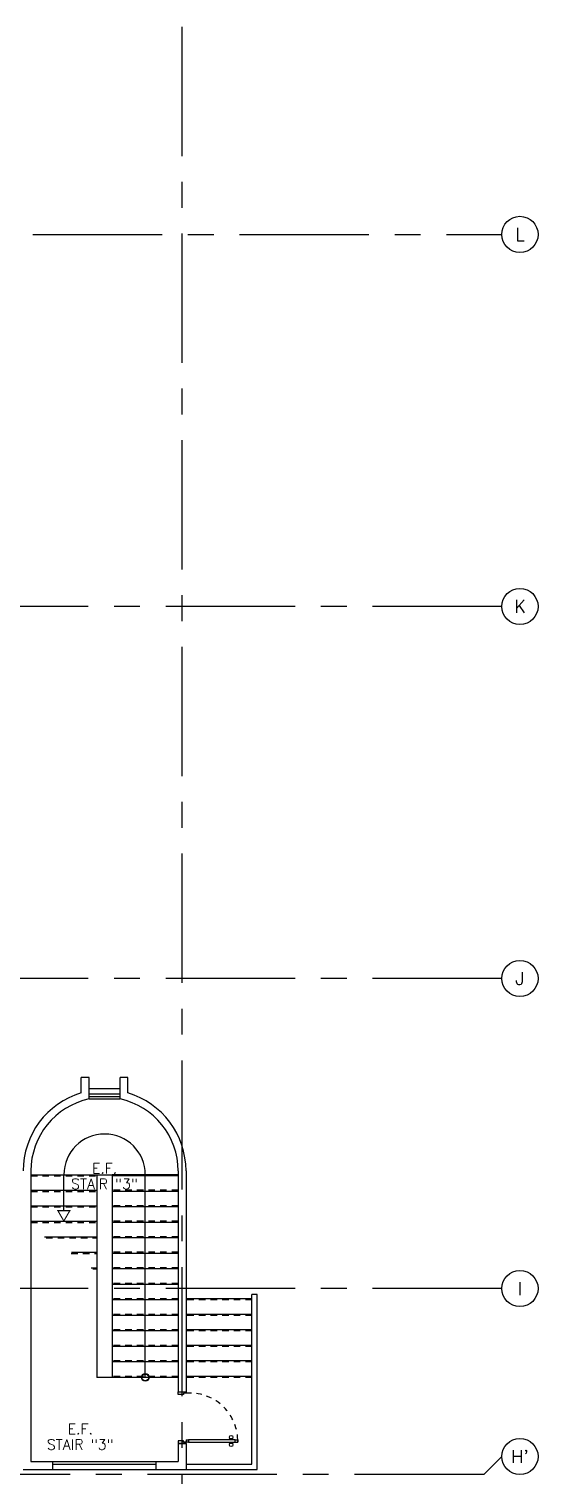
# Model space of a CAD drawing. Extents: x 417877.3 to 417955.8, y 43396.6 to 43486.9.
# Drawn here: x 417945.97 to 417955.81, y 43443.17 to 43471.16 of the extents above; entities that cross this region are included whole.
import ezdxf
from ezdxf.enums import TextEntityAlignment as Align

# ---------------------------------------------------------------- set-up
doc = ezdxf.new("R2010")
doc.units = 0
doc.header["$MEASUREMENT"] = 0
for name, pattern in [('CENTERX2', [4, 2.5, -0.5, 0.5, -0.5]), ('HIDDEN', [0.375, 0.25, -0.125]), ('HIDDEN2', [0.1875, 0.125, -0.0625])]:
    doc.linetypes.add(name, pattern=pattern)
for name, color, linetype in [('AX-CR', 7, 'CONTINUOUS'), ('AX-TXT', 2, 'CONTINUOUS'), ('AXES', 11, 'CENTERX2'), ('DOOR', 11, 'CONTINUOUS'), ('Handrail', 11, 'CONTINUOUS'), ('RM-NAME', 11, 'CONTINUOUS'), ('ROOF', 7, 'CONTINUOUS'), ('STR', 11, 'CONTINUOUS'), ('WALL', 11, 'CONTINUOUS'), ('WIN', 11, 'CONTINUOUS')]:
    doc.layers.add(name, color=color, linetype=linetype)
doc.styles.add('ROMANS', font='ROMANS.shx', dxfattribs={"width": 0.6})

# ---------------------------------------------------------------- blocks, each defined once
blk = doc.blocks.new('AXR')
at = {"layer": 'AX-CR'}
blk.add_circle((350, 0), 350, dxfattribs=at)
at = {"layer": 'AX-TXT', "style": 'ROMANS'}
blk.add_attdef('AX', text='', height=250, dxfattribs=at).set_placement((350, 0), align=Align.MIDDLE)
blk = doc.blocks.new('STL-DR')
at = {"layer": 'DOOR', "color": 0, "linetype": 'ByBlock'}
for p, q in [((50, 0), (0, 0)), ((0, -150), (0, 0)), ((50, -100), (50, 0)), ((0, -150), (25, -150)), ((25, -100), (50, -100)), ((25, -150), (25, -100)), ((75, -150), (25, -150)), ((25, -200), (25, -150)), ((75, -200), (25, -200)), ((75, -150), (75, -200)), ((950, -100), (950, 0)), ((950, 0), (1000, 0)), ((975, -100), (950, -100)), ((975, -150), (975, -100)), ((1000, -150), (975, -150)), ((1000, 0), (1000, -150)), ((18, -990), (9, -990)), ((9, -1055), (9, -990)), ((18, -1055), (9, -1055)), ((18, -978), (18, -1068)), ((25, -978), (18, -978)), ((18, -1055), (18, -990)), ((25, -1068), (18, -1068)), ((25, -1100), (75, -1100)), ((25, -1100), (25, -1150)), ((75, -978), (82, -978)), ((75, -1068), (82, -1068)), ((75, -1100), (75, -1150)), ((82, -978), (82, -1068)), ((82, -990), (91, -990)), ((82, -1055), (82, -990)), ((82, -1055), (91, -1055)), ((91, -1055), (91, -990)), ((25, -1150), (75, -1150)), ((75, -1150), (25, -1150))]:
    blk.add_line(p, q, dxfattribs=at)
at = {"layer": 'DOOR', "linetype": 'ByBlock'}
for p, q in [((25, -200), (25, -1100)), ((75, -1100), (75, -200))]:
    blk.add_line(p, q, dxfattribs=at)
at = {"layer": 'DOOR', "color": 0, "linetype": 'ByBlock'}
for centre in [(-24, -1023), (124, -1023)]:
    blk.add_circle(centre, 32.4, dxfattribs=at)
at = {"layer": 'DOOR', "linetype": 'HIDDEN', "ltscale": 0.5}
blk.add_arc((50, -223), 928, 271.544, 4.4816, dxfattribs=at)
at = {"layer": 'WALL'}
for p, q in [((0, 0), (0, -150)), ((0, 0), (0, -150)), ((1000, 0), (1000, -150))]:
    blk.add_line(p, q, dxfattribs=at)

msp = doc.modelspace()

# ---------------------------------------------------------------- linework, layer by layer
at = {"layer": 'AXES'}
for p, q in [((417948.928, 43408.695), (417948.928, 43486.234)), ((417955.111, 43459.979), (417885.288, 43459.979)), ((417955.111, 43452.779), (417885.288, 43452.779)), ((417955.111, 43446.779), (417885.288, 43446.779)), ((417954.761, 43443.179), (417955.111, 43443.529)), ((417954.761, 43443.179), (417885.288, 43443.179))]:
    msp.add_line(p, q, dxfattribs=at)
at = {"layer": 'AXES', "color": 11}
msp.add_line((417878.039, 43467.179), (417955.107, 43467.179), dxfattribs=at)
at = {"layer": 'Handrail'}
for p, q in [((417950.278, 43443.379), (417950.278, 43446.664)), ((417950.378, 43446.664), (417950.278, 43446.664)), ((417950.378, 43443.279), (417950.378, 43446.664)), ((417949.003, 43443.379), (417950.278, 43443.379)), ((417949.003, 43443.279), (417950.378, 43443.279))]:
    msp.add_line(p, q, dxfattribs=at)
at = {"layer": 'ROOF'}
for p, q in [((417947.278, 43448.98), (417947.278, 43445.06)), ((417947.278, 43448.98), (417947.578, 43448.98)), ((417947.578, 43448.98), (417947.578, 43445.06)), ((417947.578, 43445.06), (417947.278, 43445.06))]:
    msp.add_line(p, q, dxfattribs=at)
at = {"layer": 'STR'}
for p, q in [((417946.003, 43448.98), (417947.278, 43448.98)), ((417946.64, 43448.286), (417946.64, 43448.982)), ((417948.853, 43448.98), (417947.578, 43448.98)), ((417948.853, 43448.96), (417947.578, 43448.96)), ((417948.215, 43445.06), (417948.215, 43448.982)), ((417946.003, 43448.68), (417947.278, 43448.68)), ((417948.853, 43448.66), (417947.578, 43448.66)), ((417946.003, 43448.38), (417947.278, 43448.38)), ((417948.853, 43448.36), (417947.578, 43448.36)), ((417946.003, 43448.08), (417947.278, 43448.08)), ((417948.853, 43448.06), (417947.578, 43448.06)), ((417946.268, 43447.78), (417947.278, 43447.78)), ((417948.853, 43447.76), (417947.578, 43447.76)), ((417946.788, 43447.48), (417947.278, 43447.48)), ((417948.853, 43447.46), (417947.578, 43447.46)), ((417947.166, 43447.18), (417947.278, 43447.18)), ((417947.198, 43447.16), (417947.278, 43447.16)), ((417948.853, 43447.16), (417947.578, 43447.16)), ((417948.853, 43446.86), (417947.578, 43446.86)), ((417950.278, 43446.58), (417949.003, 43446.58)), ((417948.853, 43446.56), (417947.578, 43446.56)), ((417948.853, 43446.26), (417947.578, 43446.26)), ((417950.278, 43446.28), (417949.003, 43446.28)), ((417948.853, 43445.96), (417947.578, 43445.96)), ((417950.278, 43445.98), (417949.003, 43445.98)), ((417948.853, 43445.66), (417947.578, 43445.66)), ((417950.278, 43445.68), (417949.003, 43445.68)), ((417948.853, 43445.36), (417947.578, 43445.36)), ((417950.278, 43445.38), (417949.003, 43445.38)), ((417948.853, 43445.06), (417947.578, 43445.06)), ((417950.278, 43445.08), (417949.003, 43445.08))]:
    msp.add_line(p, q, dxfattribs=at)
at = {"layer": 'STR', "linetype": 'HIDDEN2'}
for p, q in [((417946.003, 43448.96), (417947.278, 43448.96)), ((417948.853, 43448.98), (417947.578, 43448.98)), ((417948.853, 43448.96), (417947.578, 43448.96)), ((417946.003, 43448.66), (417947.278, 43448.66)), ((417948.853, 43448.68), (417947.578, 43448.68)), ((417946.003, 43448.36), (417947.278, 43448.36)), ((417948.853, 43448.38), (417947.578, 43448.38)), ((417946.003, 43448.06), (417947.278, 43448.06)), ((417948.853, 43448.08), (417947.578, 43448.08)), ((417946.297, 43447.76), (417947.278, 43447.76)), ((417948.853, 43447.78), (417947.578, 43447.78)), ((417946.784, 43447.46), (417947.278, 43447.46)), ((417948.853, 43447.48), (417947.578, 43447.48)), ((417947.166, 43447.18), (417947.278, 43447.18)), ((417947.198, 43447.16), (417947.278, 43447.16)), ((417948.853, 43447.18), (417947.578, 43447.18)), ((417948.853, 43446.88), (417947.578, 43446.88)), ((417948.853, 43446.58), (417947.578, 43446.58)), ((417950.278, 43446.56), (417949.003, 43446.56)), ((417948.853, 43446.28), (417947.578, 43446.28)), ((417950.278, 43446.26), (417949.003, 43446.26)), ((417948.853, 43445.98), (417947.578, 43445.98)), ((417950.278, 43445.96), (417949.003, 43445.96)), ((417948.853, 43445.68), (417947.578, 43445.68)), ((417950.278, 43445.66), (417949.003, 43445.66)), ((417948.853, 43445.38), (417947.578, 43445.38)), ((417950.278, 43445.36), (417949.003, 43445.36)), ((417948.853, 43445.08), (417947.578, 43445.08)), ((417950.278, 43445.06), (417949.003, 43445.06))]:
    msp.add_line(p, q, dxfattribs=at)
at = {"layer": 'STR', "const_width": 0.0215}
msp.add_lwpolyline([(417946.756, 43448.286), (417946.525, 43448.286), (417946.64, 43448.086)], close=True, dxfattribs=at)
at = {"layer": 'STR'}
for radius in [0.075, 0.065]:
    msp.add_circle((417948.215, 43445.06), radius, dxfattribs=at)
msp.add_arc((417947.428, 43448.982), 0.787, 0, 180, dxfattribs=at)
at = {"layer": 'WALL'}
for p, q in [((417946.978, 43450.564), (417946.978, 43450.864)), ((417947.128, 43450.864), (417946.978, 43450.864)), ((417947.128, 43450.448), (417947.128, 43450.864)), ((417947.728, 43450.448), (417947.728, 43450.864)), ((417947.878, 43450.864), (417947.728, 43450.864)), ((417947.878, 43450.564), (417947.878, 43450.864)), ((417946.003, 43449.055), (417946.003, 43443.429)), ((417948.853, 43449.055), (417948.853, 43444.779)), ((417949.003, 43449.055), (417949.003, 43444.779)), ((417948.853, 43443.779), (417948.853, 43443.429)), ((417949.003, 43443.779), (417949.003, 43443.279)), ((417945.853, 43443.279), (417946.428, 43443.279)), ((417946.003, 43443.429), (417946.428, 43443.429)), ((417946.428, 43443.279), (417946.428, 43443.429)), ((417948.428, 43443.279), (417948.428, 43443.429)), ((417948.428, 43443.429), (417948.853, 43443.429)), ((417948.428, 43443.279), (417949.003, 43443.279))]:
    msp.add_line(p, q, dxfattribs=at)
for radius, start, end in [(1.575, 106.6016, 180), (1.575, 360, 73.3984), (1.425, 102.1532, 180), (1.425, 360, 77.8468)]:
    msp.add_arc((417947.428, 43449.055), radius, start, end, dxfattribs=at)
at = {"layer": 'WIN'}
for p, q in [((417947.128, 43450.648), (417947.728, 43450.648)), ((417947.128, 43450.548), (417947.728, 43450.548)), ((417947.128, 43450.498), (417947.728, 43450.498)), ((417947.128, 43450.448), (417947.728, 43450.448)), ((417946.428, 43443.429), (417948.428, 43443.429)), ((417946.428, 43443.379), (417948.428, 43443.379)), ((417946.428, 43443.279), (417948.428, 43443.279))]:
    msp.add_line(p, q, dxfattribs=at)

# ---------------------------------------------------------------- block references
at = {"layer": 'AXES', "xscale": 0.0009999871253967285, "yscale": 0.001000002026557922, "zscale": 0.001}
for p, values in [((417955.111, 43467.179), {'AX': 'L'}), ((417955.111, 43459.979), {'AX': 'K'}), ((417955.111, 43452.779), {'AX': 'J'}), ((417955.111, 43446.779), {'AX': 'I'}), ((417955.111, 43443.529), {'AX': "H'"})]:
    msp.add_blockref('AXR', p, dxfattribs=at).add_auto_attribs(values)
at = {"layer": 'ROOF', "xscale": 0.001000002026557922, "yscale": 0.001000002026557922, "zscale": 0.001, "rotation": 90}
msp.add_blockref('STL-DR', (417948.853, 43443.779), dxfattribs=at)

# ---------------------------------------------------------------- texts
at = {"layer": 'RM-NAME', "style": 'ROMANS'}
for s, p in [('E.F.', (417947.428, 43449.104)), ('STAIR "3"', (417947.428, 43448.804)), ('E.F.', (417946.958, 43444.06)), ('STAIR "3"', (417946.958, 43443.76))]:
    msp.add_text(s, height=0.2, dxfattribs=at).set_placement(p, align=Align.MIDDLE)

doc.saveas('drawing.dxf')
